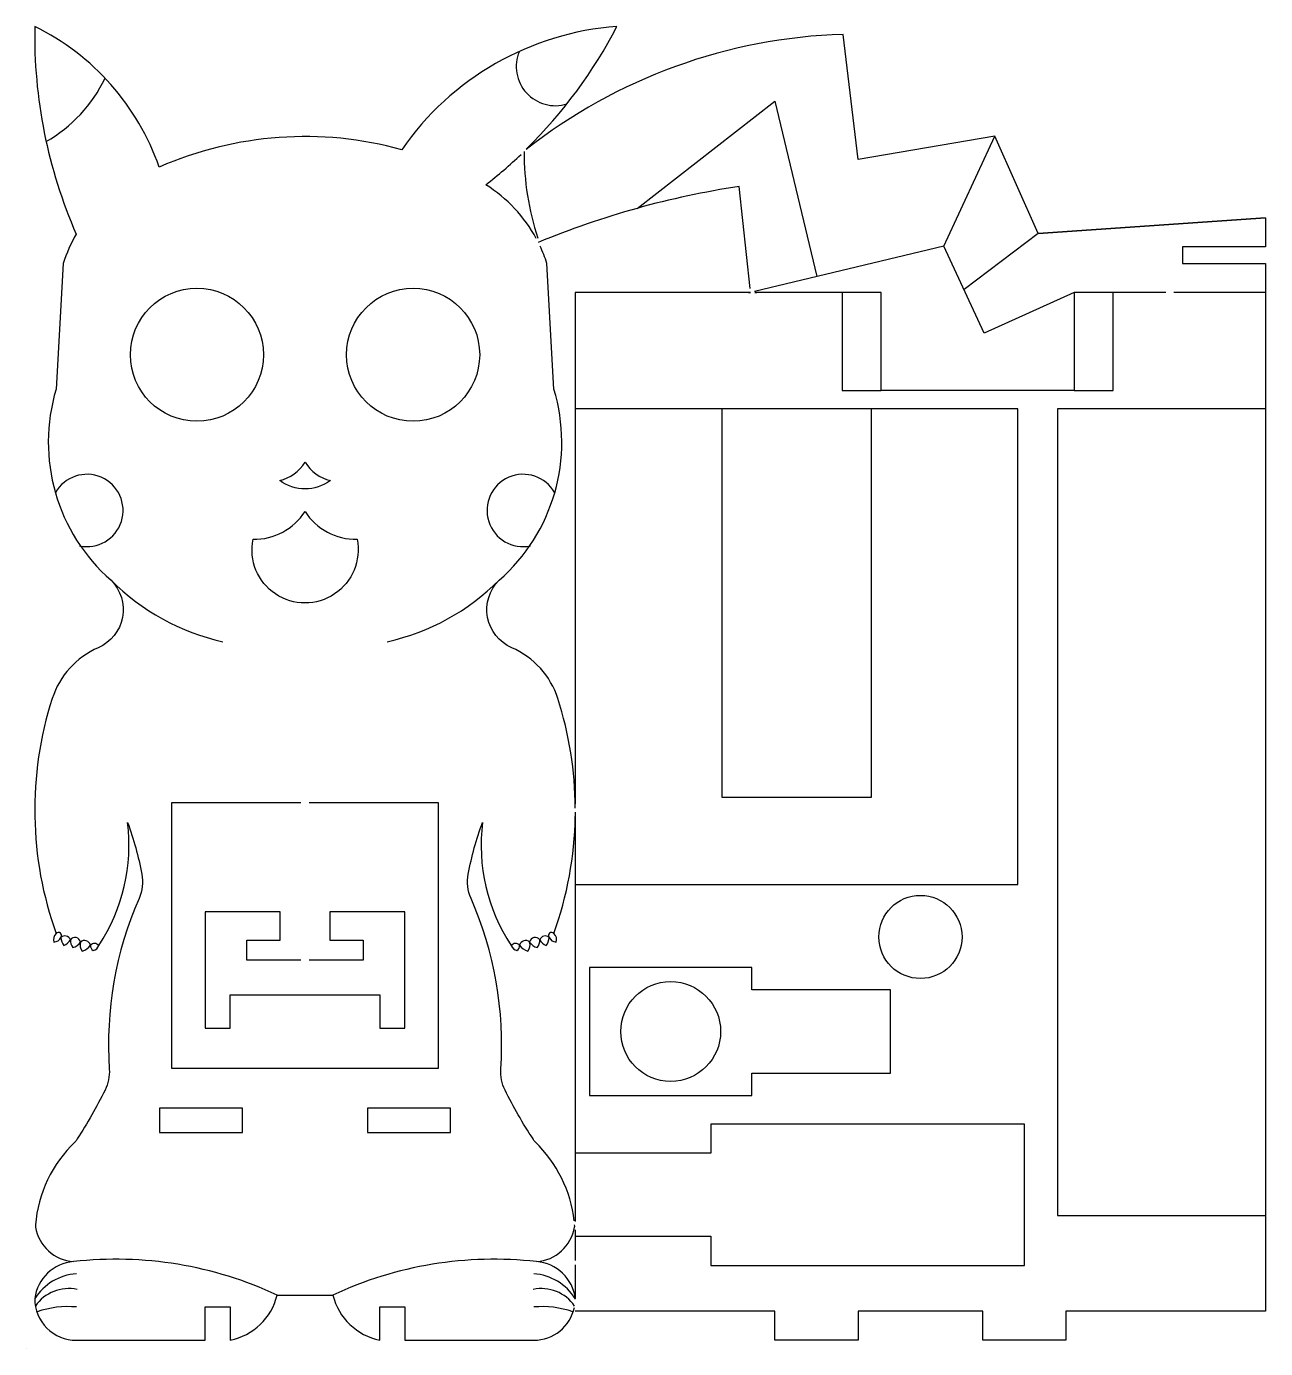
# Model space of a CAD drawing. Extents: x 0 to 149, y 0 to 159.
import ezdxf

# ---------------------------------------------------------------- set-up
doc = ezdxf.new("R2010")
doc.units = 0
doc.header["$MEASUREMENT"] = 0
doc.layers.add('Corte exterior', color=1, linetype='Continuous', true_color=0xff0000)
doc.layers.add('grabado linea medio', color=3, linetype='Continuous', true_color=0x00ff00)

msp = doc.modelspace()

# ---------------------------------------------------------------- linework, layer by layer
at = {"layer": 'Corte exterior'}
for p, q in [((149, 136), (149, 132.5)), ((139, 132.5), (139, 130.5)), ((149, 132.5), (139, 132.5)), ((139, 130.5), (149, 130.5)), ((149, 130.5), (149, 4.5)), ((90, 4.5), (66, 4.5)), ((90, 1), (90, 4.5)), ((100, 4.5), (100, 1)), ((115, 4.5), (100, 4.5)), ((115, 1), (115, 4.5)), ((125, 4.5), (125, 1)), ((149, 4.5), (125, 4.5)), ((100, 1), (90, 1)), ((125, 1), (115, 1))]:
    msp.add_line(p, q, dxfattribs=at)
at = {"layer": 'Corte exterior', "flags": 128}
for points in [[(60.18, 144.31, 0.078651), (71, 159, 0.226827), (45.13, 144.18, 0.172014), (15.97, 142.09, 0.196968), (1, 159, 0.108097), (5.99, 134.02, 0.05496), (4.42, 130.51), (3.57, 115.38, 0.294814), (10.17, 92.4, -0.528725), (8.63, 84.28, 0.2157), (3.1, 78.17, 0.165197), (3.58, 49.9, 0.33229), (3.31, 48.89, 0.267375), (4.15, 49.44, 0.121615), (4.49, 48.46, 0.192869), (5.28, 49.17, 0.212741), (5.59, 48.24, 0.217602), (6.49, 48.89, 0.241915), (6.7, 47.81, 0.211227), (7.7, 48.52, 0.292175), (8.03, 47.87, 0.279409), (8.7, 48.47, 0.178782), (12.16, 63.28, -0.042111), (13.87, 57.06, -0.150085), (13.54, 54.14, 0.119791), (9.96, 33.62, -0.131309), (9.45, 31.09, -0.031766), (6.09, 25.21, -0.10867), (5.85, 24.85, 0.183154), (1.08, 14.86, 0.062452), (1.09, 14.61, 0.346016), (5.67, 10.45, 0.357453), (1, 6, 0.41422), (6, 1), (21.5, 1), (21.5, 5), (24.5, 5), (24.5, 1, 0.289145), (30.15, 6.43), (36.85, 6.43, 0.289145), (42.5, 1), (42.5, 5), (45.5, 5), (45.5, 1), (61, 1, 0.353337), (65.89, 4.95)], [(121.65, 134.08), (116.43, 145.82), (100, 143), (98.19, 158.05, 0.160195), (60.1, 144.2)], [(61.31, 133.48, 0.128448), (55.25, 139.96, 0.023889), (59.47, 143.61)], [(59.83, 143.96, 0.078533), (61.48, 133.54)], [(87.02, 127.5), (85.71, 139.75, 0.060651), (61.54, 133.03)], [(66, 64.99, 0.076366), (63.9, 78.17, 0.2157), (58.37, 84.28, -0.528725), (56.83, 92.4, 0.294814), (63.43, 115.38), (62.58, 130.51, 0.031885), (61.76, 132.59)], [(65.87, 15.36, 0.174893), (61.16, 24.85, -0.10867), (60.92, 25.21, -0.031766), (57.55, 31.09, -0.131309), (57.05, 33.62, 0.119791), (53.46, 54.14, -0.150085), (53.13, 57.06, -0.042111), (54.84, 63.28, 0.178782), (58.3, 48.47, 0.279409), (58.98, 47.87, 0.292175), (59.3, 48.52, 0.211227), (60.3, 47.81, 0.241915), (60.51, 48.89, 0.217602), (61.41, 48.24, 0.212741), (61.72, 49.17, 0.192869), (62.51, 48.46, 0.121615), (62.85, 49.44, 0.267375), (63.69, 48.89, 0.33229), (63.42, 49.9, 0.081996), (65.99, 63.99)], [(66, 5.94, 0.00306), (66, 6, 0.357453), (61.34, 10.45, 0.346016), (65.91, 14.61, 0.062452), (65.92, 14.86)]]:
    msp.add_lwpolyline(points, format="xyb", dxfattribs=at)
at = {"layer": 'Corte exterior'}
msp.add_lwpolyline([(149, 136), (121.65, 134.08)], close=True, dxfattribs=at)
at = {"layer": 'Corte exterior', "flags": 128}
for points in [[(125.98, 127), (115.17, 122.12), (110.32, 132.58), (87.56, 127.12)], [(86.82, 127), (87.07, 127), (66, 127), (66, 77.5), (66, 65.51)], [(136.99, 127), (125.98, 127), (125.98, 115.2), (102.78, 115.2), (102.78, 127), (87.57, 127), (87.82, 127)], [(149, 127), (137.99, 127)], [(34, 65.68), (49.5, 65.68), (49.5, 33.68), (17.5, 33.68), (17.5, 65.68), (33, 65.68)], [(66, 64.51), (66, 15.28)], [(66, 14.28), (66, 10.58)], [(66, 10.08), (66, 6)]]:
    msp.add_lwpolyline(points, dxfattribs=at)
at = {"layer": 'Corte exterior'}
msp.add_lwpolyline([(33, 46.7), (26.5, 46.7), (26.5, 49.1), (30.5, 49.1), (30.5, 52.52), (21.5, 52.52), (21.5, 38.52), (24.5, 38.52), (24.5, 42.52), (42.5, 42.52), (42.5, 38.52), (45.5, 38.52), (45.5, 52.52), (36.49, 52.52), (36.49, 49.1), (40.5, 49.1), (40.5, 46.7), (34, 46.7)], dxfattribs=at)
at = {"layer": 'Corte exterior', "flags": 128}
for points in [[(16, 26), (26, 26), (26, 28.9), (16, 28.9)], [(41, 26), (51, 26), (51, 28.9), (41, 28.9)], [(0, 0), (0, 0)], [(0, 0), (0, 0)]]:
    msp.add_lwpolyline(points, close=True, dxfattribs=at)
at = {"layer": 'Corte exterior'}
for centre, radius in [((20.5, 119.52), 8), ((46.5, 119.52), 8), ((107.5, 49.5), 5)]:
    msp.add_circle(centre, radius, dxfattribs=at)
at = {"layer": 'grabado linea medio'}
for p, q in [((110.32, 132.58), (116.43, 145.82)), ((121.65, 134.08), (112.75, 127.35))]:
    msp.add_line(p, q, dxfattribs=at)
for points in [[(73.42, 137.12), (90, 150), (95.06, 128.92)], [(98.08, 127), (98.08, 115.2), (102.78, 115.2)], [(125.98, 115.2), (130.68, 115.2), (130.68, 127)], [(66, 55.8), (119.2, 55.8), (119.2, 113), (66, 113)], [(83.6, 113), (83.6, 66.3), (101.6, 66.3), (101.6, 113)], [(149, 113), (124, 113), (124, 16), (149, 16)], [(87.22, 45.83), (67.72, 45.83), (67.72, 30.43), (87.22, 30.43), (87.22, 33.13), (103.92, 33.13), (103.92, 43.13), (87.22, 43.13), (87.22, 45.83)], [(66, 13.5), (82.3, 13.5), (82.3, 10), (120, 10), (120, 27), (82.3, 27), (82.3, 23.5), (66, 23.5)]]:
    msp.add_lwpolyline(points, dxfattribs=at)
at = {"layer": 'grabado linea medio', "flags": 128}
msp.add_lwpolyline([(36.55, 104.39, -0.328235), (30.45, 104.39, 0.194951), (33.5, 106.58, 0.194951)], format="xyb", close=True, dxfattribs=at)
for points in [[(39.75, 97.32, -1.224818), (27.25, 97.32, 0.260273), (33.5, 100.68, 0.260273), (39.75, 97.32)], [(6, 9, 0.236234), (1, 6)], [(66, 6, 0.236234), (61, 9)], [(6.08, 7.11, 0.302776), (1.08, 5.11)], [(65.92, 5.11, 0.302776), (60.92, 7.11)], [(6, 5, 0.103625), (1.29, 4.43)], [(65.71, 4.43, 0.103625), (61, 5)]]:
    msp.add_lwpolyline(points, format="xyb", dxfattribs=at)
at = {"layer": 'grabado linea medio'}
for points in [[(8.7, 48.47, 0.443441), (7.7, 48.52, 0.551809), (6.49, 48.89, 0.673446), (5.28, 49.17, 0.520292), (4.15, 49.44, 0.984548), (3.58, 49.9)], [(63.42, 49.9, 0.984548), (62.85, 49.44, 0.520292), (61.72, 49.17, 0.673446), (60.51, 48.89, 0.551809), (59.3, 48.52, 0.443441), (58.3, 48.47)]]:
    msp.add_lwpolyline(points, format="xyb", dxfattribs=at)
msp.add_circle((77.47, 38.13), 6, dxfattribs=at)
for centre, radius, start, end in [((63.6, 154.17), 4.7, 157.1355, 287.3029), ((-6.5, 160.5), 17.73, 300.0295, 334.1599), ((7.27, 100.79), 4.35, 258.2929, 150.6034), ((59.73, 100.79), 4.35, 29.3966, 281.7071), ((29.66, 111.88), 27.55, 224.9955, 257.3347), ((37.35, 111.88), 27.55, 282.6653, 315.0045), ((10.8, -34.85), 45.59, 64.8803, 96.4638), ((56.2, -34.85), 45.59, 83.5362, 115.1197)]:
    msp.add_arc(centre, radius, start, end, dxfattribs=at)

doc.saveas('drawing.dxf')
